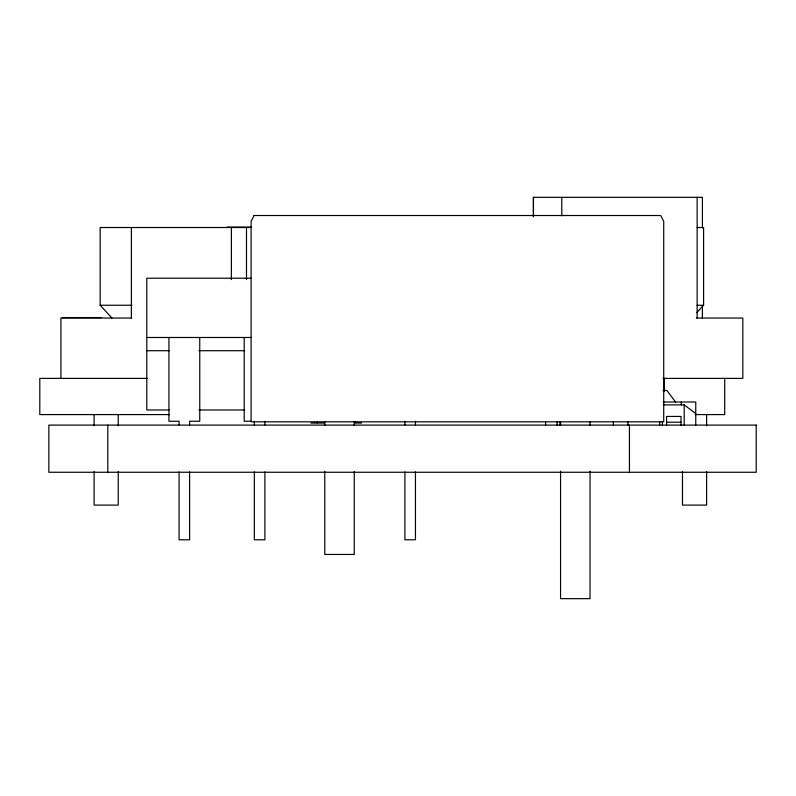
<?xml version="1.0" encoding="UTF-8"?>
<svg xmlns="http://www.w3.org/2000/svg" width="796" height="796" viewBox="0 0 796 796"><rect width="100%" height="100%" fill="white"/><g stroke="black" fill="none" stroke-linecap="round" stroke-linejoin="round"><path stroke-width="1.19" d="M696.858 312.549L703.584 305.246L703.584 227.517M227.119 227.059L251.685 227.059M251.397 227.517L100.167 227.517L100.167 305.246L111.928 318.032M697.107 227.517L701.455 227.517M251.009 278.212L146.792 278.212L146.792 409.98L169.12 409.98M100.167 305.246L132.017 305.246M697.107 305.246L703.584 305.246M62.287 317.574L101.062 317.574M131.639 318.032L60.924 318.032L60.924 378.379M696.361 318.032L742.827 318.032L742.827 378.379L662.929 378.379M146.792 337.484L251.606 337.484M146.792 350.708L169.12 350.708M198.9 350.708L244.8 350.708M147.19 378.379L39.8 378.379L39.8 414.587L169.638 414.587M662.988 390.448L666.869 390.448L675.535 402M663.267 402L695.754 402L695.754 425.104M663.267 404.885L684.202 404.885L695.754 413.552M198.9 409.98L244.8 409.98M695.167 414.587L724.718 414.587L724.718 378.379M250.969 421.243L244.213 421.243L244.213 337.484M666.58 422.218L681.018 422.218M310.947 423.034L324.599 423.034M361.503 423.034L355.185 423.034L355.185 421.462M706.619 414.587L706.619 425.741M706.619 471.62L706.619 505.102L682.48 505.102L682.48 471.62M702.4 228.124L702.4 197.338L533.38 197.338L533.38 216.651M702.4 305.714L702.4 318.032M697.147 197.338L697.147 318.032M684.202 404.885L684.202 425.104M681.306 402L681.306 404.885M681.018 425.104L681.018 416.437L666.58 416.437L666.58 425.104M664.371 378.379L664.371 391.652M662.401 421.532L662.401 425.104M659.655 421.532L659.655 425.104M629.437 425.104L629.437 472.257M627.885 421.641L627.885 425.104M613.378 421.641L613.378 425.104M590.035 421.651L590.035 425.363M590.035 471.162L590.035 598.662L560.563 598.662L560.563 471.162M561.787 197.338L561.787 215.816M560.563 421.651L560.563 425.363M560.026 421.641L560.026 425.104M557.13 421.532L557.13 425.104M545.578 421.641L545.578 425.104M533.469 197.338L533.469 216.651M415.452 421.243L415.452 424.945M415.452 471.869L415.452 539.788L404.905 539.788L404.905 471.869M404.905 421.243L404.905 424.945M354.26 421.671L354.26 425.392M354.26 471.312L354.26 554.454L324.778 554.454L324.778 471.312M324.778 421.671L324.778 425.392M317.266 421.462L317.266 423.034M264.899 421.243L264.899 424.945M264.899 471.869L264.899 539.788L254.342 539.788L254.342 471.869M254.342 421.243L254.342 424.945M246.491 227.517L246.491 279.595M231.397 227.517L231.397 279.595M199.756 337.484L199.756 421.243L189.617 421.243L189.617 424.945M189.617 471.869L189.617 539.788L179.07 539.788L179.07 471.869M179.07 424.945L179.07 421.243L168.931 421.243L168.931 337.484M131.38 227.517L131.38 318.032M118.246 414.587L118.246 425.741M118.246 471.62L118.246 505.102L94.107 505.102L94.107 471.62M107.798 425.104L107.798 472.257M94.107 414.587L94.107 425.741M254.073 215.517L251.098 221.407L251.098 421.82L663.715 421.82L663.715 221.407L660.75 215.517L254.073 215.517M756.2 425.104L48.855 425.104L48.855 472.257L756.2 472.257L756.2 425.104"/></g></svg>
